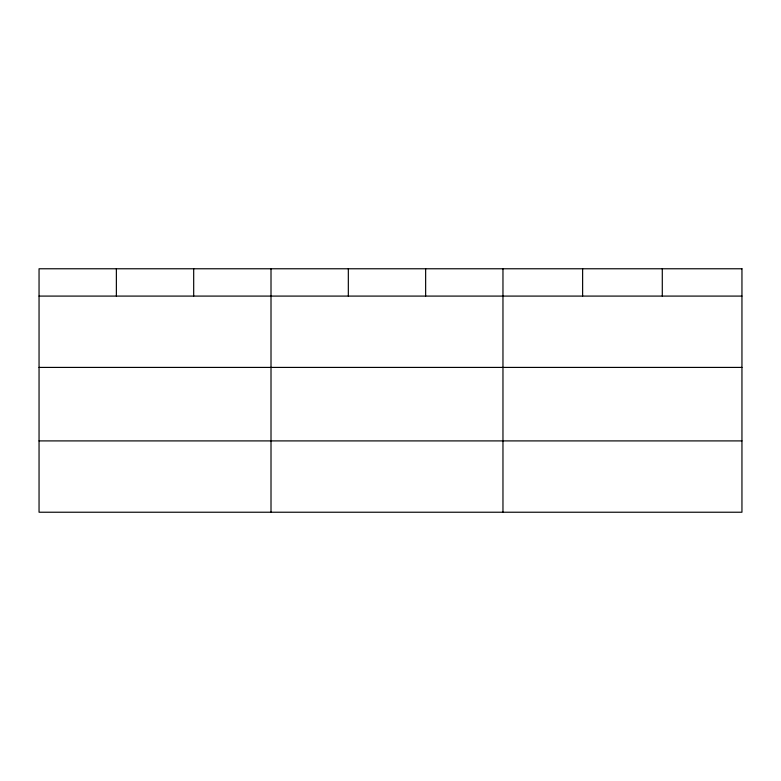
<?xml version="1.0" encoding="UTF-8"?>
<svg xmlns="http://www.w3.org/2000/svg" width="781" height="781" viewBox="0 0 781 781"><rect width="100%" height="100%" fill="white"/><g stroke="black" fill="none" stroke-linecap="round" stroke-linejoin="round"><path stroke-width="1.17" d="M39.05 296.087L741.95 296.087M39.05 367.412L741.95 367.412M39.05 440.904L741.95 440.904M662.288 268.771L662.288 296.087M582.626 268.771L582.626 296.087M502.964 268.771L502.964 512.229M425.645 268.771L425.645 296.087M348.326 268.771L348.326 296.087M271.007 268.771L271.007 512.229M193.688 268.771L193.688 296.087M116.369 268.771L116.369 296.087M741.95 268.771L39.05 268.771L39.05 512.229L741.95 512.229L741.95 268.771"/></g></svg>
